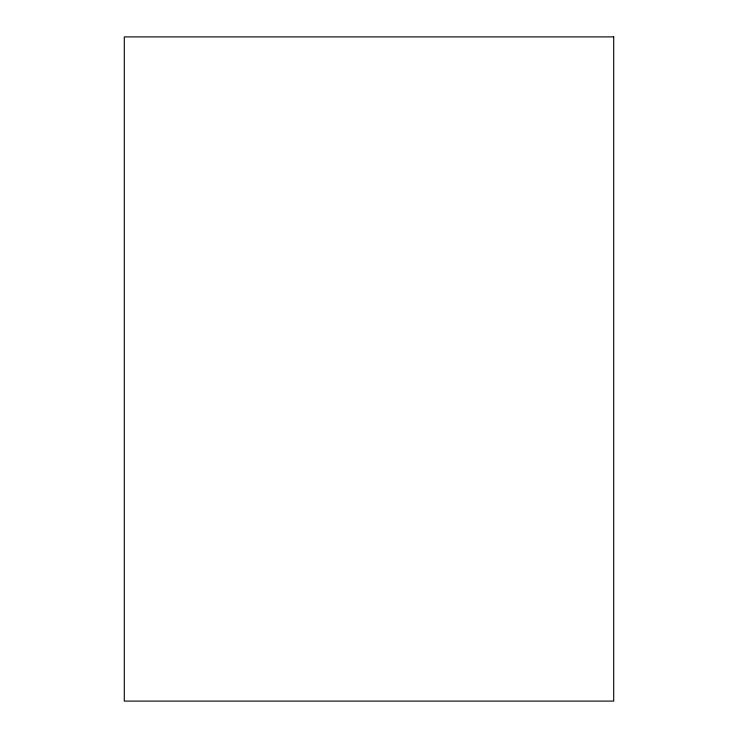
<?xml version="1.0" encoding="UTF-8"?>
<svg xmlns="http://www.w3.org/2000/svg" width="738" height="738" viewBox="0 0 738 738"><rect width="100%" height="100%" fill="white"/><g stroke="black" fill="none" stroke-linecap="round" stroke-linejoin="round"><path stroke-width="1.11" d="M613.702 36.9L124.298 36.9L124.298 701.1L613.702 701.1L613.702 36.9"/></g></svg>
